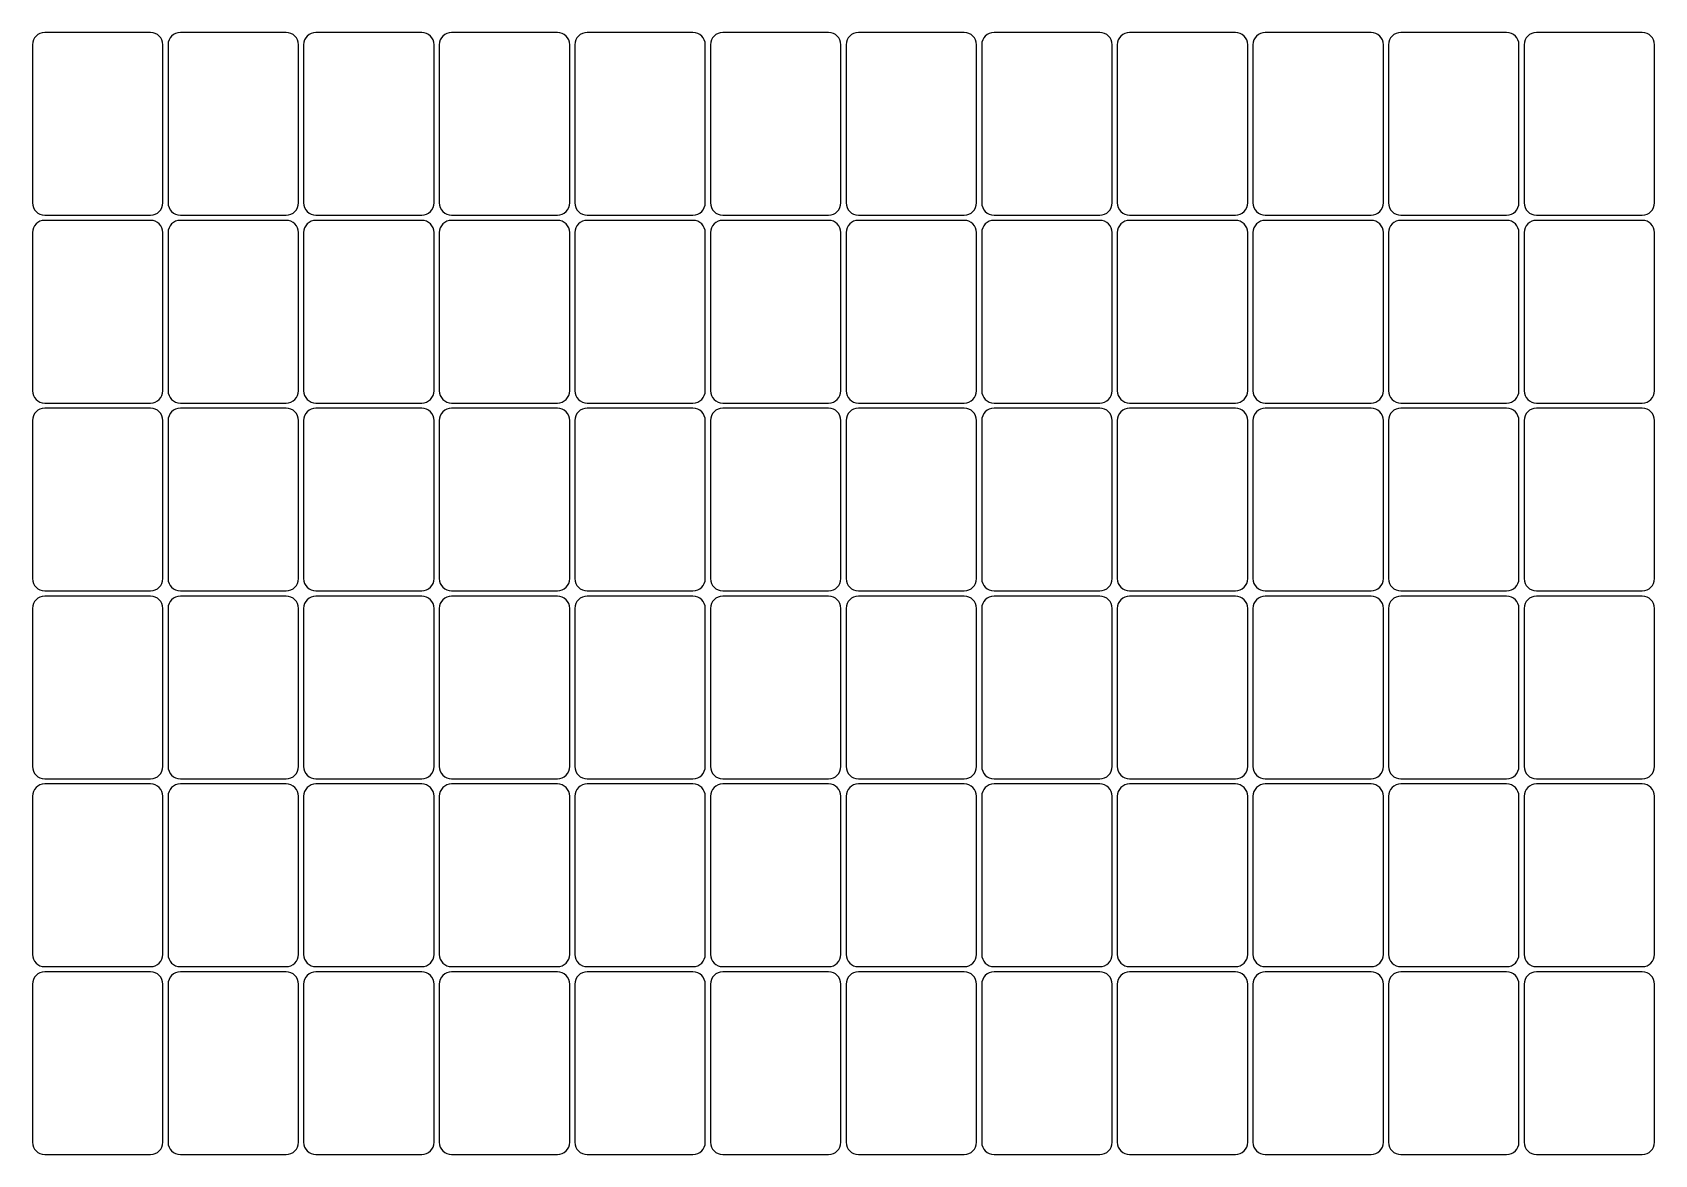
# Model space of a CAD drawing. Header units: inches. Extents: x 1 to 16.6, y -11.2 to -0.4.
import ezdxf

# ---------------------------------------------------------------- set-up
doc = ezdxf.new("R2010")
doc.units = ezdxf.units.IN

msp = doc.modelspace()

# ---------------------------------------------------------------- linework, layer by layer
for p, q in [((2.132, -0.4), (1.118, -0.4)), ((3.432, -0.4), (2.418, -0.4)), ((4.732, -0.4), (3.718, -0.4)), ((6.032, -0.4), (5.018, -0.4)), ((7.332, -0.4), (6.318, -0.4)), ((8.632, -0.4), (7.618, -0.4)), ((9.932, -0.4), (8.918, -0.4)), ((11.232, -0.4), (10.218, -0.4)), ((12.532, -0.4), (11.518, -0.4)), ((13.832, -0.4), (12.818, -0.4)), ((15.132, -0.4), (14.118, -0.4)), ((16.432, -0.4), (15.418, -0.4)), ((1, -0.518), (1, -2.032)), ((2.25, -2.032), (2.25, -0.518)), ((2.3, -0.518), (2.3, -2.032)), ((3.55, -2.032), (3.55, -0.518)), ((3.6, -0.518), (3.6, -2.032)), ((4.85, -2.032), (4.85, -0.518)), ((4.9, -0.518), (4.9, -2.032)), ((6.15, -2.032), (6.15, -0.518)), ((6.2, -0.518), (6.2, -2.032)), ((7.45, -2.032), (7.45, -0.518)), ((7.5, -0.518), (7.5, -2.032)), ((8.75, -2.032), (8.75, -0.518)), ((8.8, -0.518), (8.8, -2.032)), ((10.05, -2.032), (10.05, -0.518)), ((10.1, -0.518), (10.1, -2.032)), ((11.35, -2.032), (11.35, -0.518)), ((11.4, -0.518), (11.4, -2.032)), ((12.65, -2.032), (12.65, -0.518)), ((12.7, -0.518), (12.7, -2.032)), ((13.95, -2.032), (13.95, -0.518)), ((14, -0.518), (14, -2.032)), ((15.25, -2.032), (15.25, -0.518)), ((15.3, -0.518), (15.3, -2.032)), ((16.55, -2.032), (16.55, -0.518)), ((1.118, -2.15), (2.132, -2.15)), ((2.418, -2.15), (3.432, -2.15)), ((3.718, -2.15), (4.732, -2.15)), ((5.018, -2.15), (6.032, -2.15)), ((6.318, -2.15), (7.332, -2.15)), ((7.618, -2.15), (8.632, -2.15)), ((8.918, -2.15), (9.932, -2.15)), ((10.218, -2.15), (11.232, -2.15)), ((11.518, -2.15), (12.532, -2.15)), ((12.818, -2.15), (13.832, -2.15)), ((14.118, -2.15), (15.132, -2.15)), ((15.418, -2.15), (16.432, -2.15)), ((1, -2.318), (1, -3.832)), ((2.132, -2.2), (1.118, -2.2)), ((2.25, -3.832), (2.25, -2.318)), ((2.3, -2.318), (2.3, -3.832)), ((3.432, -2.2), (2.418, -2.2)), ((3.55, -3.832), (3.55, -2.318)), ((3.6, -2.318), (3.6, -3.832)), ((4.732, -2.2), (3.718, -2.2)), ((4.85, -3.832), (4.85, -2.318)), ((4.9, -2.318), (4.9, -3.832)), ((6.032, -2.2), (5.018, -2.2)), ((6.15, -3.832), (6.15, -2.318)), ((6.2, -2.318), (6.2, -3.832)), ((7.332, -2.2), (6.318, -2.2)), ((7.45, -3.832), (7.45, -2.318)), ((7.5, -2.318), (7.5, -3.832)), ((8.632, -2.2), (7.618, -2.2)), ((8.75, -3.832), (8.75, -2.318)), ((8.8, -2.318), (8.8, -3.832)), ((9.932, -2.2), (8.918, -2.2)), ((10.05, -3.832), (10.05, -2.318)), ((10.1, -2.318), (10.1, -3.832)), ((11.232, -2.2), (10.218, -2.2)), ((11.35, -3.832), (11.35, -2.318)), ((11.4, -2.318), (11.4, -3.832)), ((12.532, -2.2), (11.518, -2.2)), ((12.65, -3.832), (12.65, -2.318)), ((12.7, -2.318), (12.7, -3.832)), ((13.832, -2.2), (12.818, -2.2)), ((13.95, -3.832), (13.95, -2.318)), ((14, -2.318), (14, -3.832)), ((15.132, -2.2), (14.118, -2.2)), ((15.25, -3.832), (15.25, -2.318)), ((15.3, -2.318), (15.3, -3.832)), ((16.432, -2.2), (15.418, -2.2)), ((16.55, -3.832), (16.55, -2.318)), ((1.118, -3.95), (2.132, -3.95)), ((2.132, -4), (1.118, -4)), ((2.418, -3.95), (3.432, -3.95)), ((3.432, -4), (2.418, -4)), ((3.718, -3.95), (4.732, -3.95)), ((4.732, -4), (3.718, -4)), ((5.018, -3.95), (6.032, -3.95)), ((6.032, -4), (5.018, -4)), ((6.318, -3.95), (7.332, -3.95)), ((7.332, -4), (6.318, -4)), ((7.618, -3.95), (8.632, -3.95)), ((8.632, -4), (7.618, -4)), ((8.918, -3.95), (9.932, -3.95)), ((9.932, -4), (8.918, -4)), ((10.218, -3.95), (11.232, -3.95)), ((11.232, -4), (10.218, -4)), ((11.518, -3.95), (12.532, -3.95)), ((12.532, -4), (11.518, -4)), ((12.818, -3.95), (13.832, -3.95)), ((13.832, -4), (12.818, -4)), ((14.118, -3.95), (15.132, -3.95)), ((15.132, -4), (14.118, -4)), ((15.418, -3.95), (16.432, -3.95)), ((16.432, -4), (15.418, -4)), ((1, -4.118), (1, -5.632)), ((2.25, -5.632), (2.25, -4.118)), ((2.3, -4.118), (2.3, -5.632)), ((3.55, -5.632), (3.55, -4.118)), ((3.6, -4.118), (3.6, -5.632)), ((4.85, -5.632), (4.85, -4.118)), ((4.9, -4.118), (4.9, -5.632)), ((6.15, -5.632), (6.15, -4.118)), ((6.2, -4.118), (6.2, -5.632)), ((7.45, -5.632), (7.45, -4.118)), ((7.5, -4.118), (7.5, -5.632)), ((8.75, -5.632), (8.75, -4.118)), ((8.8, -4.118), (8.8, -5.632)), ((10.05, -5.632), (10.05, -4.118)), ((10.1, -4.118), (10.1, -5.632)), ((11.35, -5.632), (11.35, -4.118)), ((11.4, -4.118), (11.4, -5.632)), ((12.65, -5.632), (12.65, -4.118)), ((12.7, -4.118), (12.7, -5.632)), ((13.95, -5.632), (13.95, -4.118)), ((14, -4.118), (14, -5.632)), ((15.25, -5.632), (15.25, -4.118)), ((15.3, -4.118), (15.3, -5.632)), ((16.55, -5.632), (16.55, -4.118)), ((1.118, -5.75), (2.132, -5.75)), ((2.418, -5.75), (3.432, -5.75)), ((3.718, -5.75), (4.732, -5.75)), ((5.018, -5.75), (6.032, -5.75)), ((6.318, -5.75), (7.332, -5.75)), ((7.618, -5.75), (8.632, -5.75)), ((8.918, -5.75), (9.932, -5.75)), ((10.218, -5.75), (11.232, -5.75)), ((11.518, -5.75), (12.532, -5.75)), ((12.818, -5.75), (13.832, -5.75)), ((14.118, -5.75), (15.132, -5.75)), ((15.418, -5.75), (16.432, -5.75)), ((2.132, -5.8), (1.118, -5.8)), ((3.432, -5.8), (2.418, -5.8)), ((4.732, -5.8), (3.718, -5.8)), ((6.032, -5.8), (5.018, -5.8)), ((7.332, -5.8), (6.318, -5.8)), ((8.632, -5.8), (7.618, -5.8)), ((9.932, -5.8), (8.918, -5.8)), ((11.232, -5.8), (10.218, -5.8)), ((12.532, -5.8), (11.518, -5.8)), ((13.832, -5.8), (12.818, -5.8)), ((15.132, -5.8), (14.118, -5.8)), ((16.432, -5.8), (15.418, -5.8)), ((1, -5.918), (1, -7.432)), ((2.25, -7.432), (2.25, -5.918)), ((2.3, -5.918), (2.3, -7.432)), ((3.55, -7.432), (3.55, -5.918)), ((3.6, -5.918), (3.6, -7.432)), ((4.85, -7.432), (4.85, -5.918)), ((4.9, -5.918), (4.9, -7.432)), ((6.15, -7.432), (6.15, -5.918)), ((6.2, -5.918), (6.2, -7.432)), ((7.45, -7.432), (7.45, -5.918)), ((7.5, -5.918), (7.5, -7.432)), ((8.75, -7.432), (8.75, -5.918)), ((8.8, -5.918), (8.8, -7.432)), ((10.05, -7.432), (10.05, -5.918)), ((10.1, -5.918), (10.1, -7.432)), ((11.35, -7.432), (11.35, -5.918)), ((11.4, -5.918), (11.4, -7.432)), ((12.65, -7.432), (12.65, -5.918)), ((12.7, -5.918), (12.7, -7.432)), ((13.95, -7.432), (13.95, -5.918)), ((14, -5.918), (14, -7.432)), ((15.25, -7.432), (15.25, -5.918)), ((15.3, -5.918), (15.3, -7.432)), ((16.55, -7.432), (16.55, -5.918)), ((1.118, -7.55), (2.132, -7.55)), ((2.132, -7.6), (1.118, -7.6)), ((2.418, -7.55), (3.432, -7.55)), ((3.432, -7.6), (2.418, -7.6)), ((3.718, -7.55), (4.732, -7.55)), ((4.732, -7.6), (3.718, -7.6)), ((5.018, -7.55), (6.032, -7.55)), ((6.032, -7.6), (5.018, -7.6)), ((6.318, -7.55), (7.332, -7.55)), ((7.332, -7.6), (6.318, -7.6)), ((7.618, -7.55), (8.632, -7.55)), ((8.632, -7.6), (7.618, -7.6)), ((8.918, -7.55), (9.932, -7.55)), ((9.932, -7.6), (8.918, -7.6)), ((10.218, -7.55), (11.232, -7.55)), ((11.232, -7.6), (10.218, -7.6)), ((11.518, -7.55), (12.532, -7.55)), ((12.532, -7.6), (11.518, -7.6)), ((12.818, -7.55), (13.832, -7.55)), ((13.832, -7.6), (12.818, -7.6)), ((14.118, -7.55), (15.132, -7.55)), ((15.132, -7.6), (14.118, -7.6)), ((15.418, -7.55), (16.432, -7.55)), ((16.432, -7.6), (15.418, -7.6)), ((1, -7.718), (1, -9.232)), ((2.25, -9.232), (2.25, -7.718)), ((2.3, -7.718), (2.3, -9.232)), ((3.55, -9.232), (3.55, -7.718)), ((3.6, -7.718), (3.6, -9.232)), ((4.85, -9.232), (4.85, -7.718)), ((4.9, -7.718), (4.9, -9.232)), ((6.15, -9.232), (6.15, -7.718)), ((6.2, -7.718), (6.2, -9.232)), ((7.45, -9.232), (7.45, -7.718)), ((7.5, -7.718), (7.5, -9.232)), ((8.75, -9.232), (8.75, -7.718)), ((8.8, -7.718), (8.8, -9.232)), ((10.05, -9.232), (10.05, -7.718)), ((10.1, -7.718), (10.1, -9.232)), ((11.35, -9.232), (11.35, -7.718)), ((11.4, -7.718), (11.4, -9.232)), ((12.65, -9.232), (12.65, -7.718)), ((12.7, -7.718), (12.7, -9.232)), ((13.95, -9.232), (13.95, -7.718)), ((14, -7.718), (14, -9.232)), ((15.25, -9.232), (15.25, -7.718)), ((15.3, -7.718), (15.3, -9.232)), ((16.55, -9.232), (16.55, -7.718)), ((1.118, -9.35), (2.132, -9.35)), ((2.132, -9.4), (1.118, -9.4)), ((2.418, -9.35), (3.432, -9.35)), ((3.432, -9.4), (2.418, -9.4)), ((3.718, -9.35), (4.732, -9.35)), ((4.732, -9.4), (3.718, -9.4)), ((5.018, -9.35), (6.032, -9.35)), ((6.032, -9.4), (5.018, -9.4)), ((6.318, -9.35), (7.332, -9.35)), ((7.332, -9.4), (6.318, -9.4)), ((7.618, -9.35), (8.632, -9.35)), ((8.632, -9.4), (7.618, -9.4)), ((8.918, -9.35), (9.932, -9.35)), ((9.932, -9.4), (8.918, -9.4)), ((10.218, -9.35), (11.232, -9.35)), ((11.232, -9.4), (10.218, -9.4)), ((11.518, -9.35), (12.532, -9.35)), ((12.532, -9.4), (11.518, -9.4)), ((12.818, -9.35), (13.832, -9.35)), ((13.832, -9.4), (12.818, -9.4)), ((14.118, -9.35), (15.132, -9.35)), ((15.132, -9.4), (14.118, -9.4)), ((15.418, -9.35), (16.432, -9.35)), ((16.432, -9.4), (15.418, -9.4)), ((1, -9.518), (1, -11.032)), ((2.25, -11.032), (2.25, -9.518)), ((2.3, -9.518), (2.3, -11.032)), ((3.55, -11.032), (3.55, -9.518)), ((3.6, -9.518), (3.6, -11.032)), ((4.85, -11.032), (4.85, -9.518)), ((4.9, -9.518), (4.9, -11.032)), ((6.15, -11.032), (6.15, -9.518)), ((6.2, -9.518), (6.2, -11.032)), ((7.45, -11.032), (7.45, -9.518)), ((7.5, -9.518), (7.5, -11.032)), ((8.75, -11.032), (8.75, -9.518)), ((8.8, -9.518), (8.8, -11.032)), ((10.05, -11.032), (10.05, -9.518)), ((10.1, -9.518), (10.1, -11.032)), ((11.35, -11.032), (11.35, -9.518)), ((11.4, -9.518), (11.4, -11.032)), ((12.65, -11.032), (12.65, -9.518)), ((12.7, -9.518), (12.7, -11.032)), ((13.95, -11.032), (13.95, -9.518)), ((14, -9.518), (14, -11.032)), ((15.25, -11.032), (15.25, -9.518)), ((15.3, -9.518), (15.3, -11.032)), ((16.55, -11.032), (16.55, -9.518)), ((1.118, -11.15), (2.132, -11.15)), ((2.418, -11.15), (3.432, -11.15)), ((3.718, -11.15), (4.732, -11.15)), ((5.018, -11.15), (6.032, -11.15)), ((6.318, -11.15), (7.332, -11.15)), ((7.618, -11.15), (8.632, -11.15)), ((8.918, -11.15), (9.932, -11.15)), ((10.218, -11.15), (11.232, -11.15)), ((11.518, -11.15), (12.532, -11.15)), ((12.818, -11.15), (13.832, -11.15)), ((14.118, -11.15), (15.132, -11.15)), ((15.418, -11.15), (16.432, -11.15))]:
    msp.add_line(p, q)
for centre, start, end in [((1.118, -0.518), 90, 180), ((2.132, -0.518), 0, 90), ((2.418, -0.518), 90, 180), ((3.432, -0.518), 0, 90), ((3.718, -0.518), 90, 180), ((4.732, -0.518), 0, 90), ((5.018, -0.518), 90, 180), ((6.032, -0.518), 0, 90), ((6.318, -0.518), 90, 180), ((7.332, -0.518), 0, 90), ((7.618, -0.518), 90, 180), ((8.632, -0.518), 0, 90), ((8.918, -0.518), 90, 180), ((9.932, -0.518), 0, 90), ((10.218, -0.518), 90, 180), ((11.232, -0.518), 0, 90), ((11.518, -0.518), 90, 180), ((12.532, -0.518), 0, 90), ((12.818, -0.518), 90, 180), ((13.832, -0.518), 0, 90), ((14.118, -0.518), 90, 180), ((15.132, -0.518), 0, 90), ((15.418, -0.518), 90, 180), ((16.432, -0.518), 0, 90), ((1.118, -2.032), 180, 270), ((2.132, -2.032), 270, 360), ((2.418, -2.032), 180, 270), ((3.432, -2.032), 270, 360), ((3.718, -2.032), 180, 270), ((4.732, -2.032), 270, 360), ((5.018, -2.032), 180, 270), ((6.032, -2.032), 270, 360), ((6.318, -2.032), 180, 270), ((7.332, -2.032), 270, 360), ((7.618, -2.032), 180, 270), ((8.632, -2.032), 270, 360), ((8.918, -2.032), 180, 270), ((9.932, -2.032), 270, 360), ((10.218, -2.032), 180, 270), ((11.232, -2.032), 270, 360), ((11.518, -2.032), 180, 270), ((12.532, -2.032), 270, 360), ((12.818, -2.032), 180, 270), ((13.832, -2.032), 270, 360), ((14.118, -2.032), 180, 270), ((15.132, -2.032), 270, 360), ((15.418, -2.032), 180, 270), ((16.432, -2.032), 270, 360), ((1.118, -2.318), 90, 180), ((2.132, -2.318), 0, 90), ((2.418, -2.318), 90, 180), ((3.432, -2.318), 0, 90), ((3.718, -2.318), 90, 180), ((4.732, -2.318), 0, 90), ((5.018, -2.318), 90, 180), ((6.032, -2.318), 0, 90), ((6.318, -2.318), 90, 180), ((7.332, -2.318), 0, 90), ((7.618, -2.318), 90, 180), ((8.632, -2.318), 0, 90), ((8.918, -2.318), 90, 180), ((9.932, -2.318), 0, 90), ((10.218, -2.318), 90, 180), ((11.232, -2.318), 0, 90), ((11.518, -2.318), 90, 180), ((12.532, -2.318), 0, 90), ((12.818, -2.318), 90, 180), ((13.832, -2.318), 0, 90), ((14.118, -2.318), 90, 180), ((15.132, -2.318), 0, 90), ((15.418, -2.318), 90, 180), ((16.432, -2.318), 0, 90), ((1.118, -3.832), 180, 270), ((2.132, -3.832), 270, 360), ((2.418, -3.832), 180, 270), ((3.432, -3.832), 270, 360), ((3.718, -3.832), 180, 270), ((4.732, -3.832), 270, 360), ((5.018, -3.832), 180, 270), ((6.032, -3.832), 270, 360), ((6.318, -3.832), 180, 270), ((7.332, -3.832), 270, 360), ((7.618, -3.832), 180, 270), ((8.632, -3.832), 270, 360), ((8.918, -3.832), 180, 270), ((9.932, -3.832), 270, 360), ((10.218, -3.832), 180, 270), ((11.232, -3.832), 270, 360), ((11.518, -3.832), 180, 270), ((12.532, -3.832), 270, 360), ((12.818, -3.832), 180, 270), ((13.832, -3.832), 270, 360), ((14.118, -3.832), 180, 270), ((15.132, -3.832), 270, 360), ((15.418, -3.832), 180, 270), ((16.432, -3.832), 270, 360), ((1.118, -4.118), 90, 180), ((2.132, -4.118), 0, 90), ((2.418, -4.118), 90, 180), ((3.432, -4.118), 0, 90), ((3.718, -4.118), 90, 180), ((4.732, -4.118), 0, 90), ((5.018, -4.118), 90, 180), ((6.032, -4.118), 0, 90), ((6.318, -4.118), 90, 180), ((7.332, -4.118), 0, 90), ((7.618, -4.118), 90, 180), ((8.632, -4.118), 0, 90), ((8.918, -4.118), 90, 180), ((9.932, -4.118), 0, 90), ((10.218, -4.118), 90, 180), ((11.232, -4.118), 0, 90), ((11.518, -4.118), 90, 180), ((12.532, -4.118), 0, 90), ((12.818, -4.118), 90, 180), ((13.832, -4.118), 0, 90), ((14.118, -4.118), 90, 180), ((15.132, -4.118), 0, 90), ((15.418, -4.118), 90, 180), ((16.432, -4.118), 0, 90), ((1.118, -5.632), 180, 270), ((2.132, -5.632), 270, 360), ((2.418, -5.632), 180, 270), ((3.432, -5.632), 270, 360), ((3.718, -5.632), 180, 270), ((4.732, -5.632), 270, 360), ((5.018, -5.632), 180, 270), ((6.032, -5.632), 270, 360), ((6.318, -5.632), 180, 270), ((7.332, -5.632), 270, 360), ((7.618, -5.632), 180, 270), ((8.632, -5.632), 270, 360), ((8.918, -5.632), 180, 270), ((9.932, -5.632), 270, 360), ((10.218, -5.632), 180, 270), ((11.232, -5.632), 270, 360), ((11.518, -5.632), 180, 270), ((12.532, -5.632), 270, 360), ((12.818, -5.632), 180, 270), ((13.832, -5.632), 270, 360), ((14.118, -5.632), 180, 270), ((15.132, -5.632), 270, 360), ((15.418, -5.632), 180, 270), ((16.432, -5.632), 270, 360), ((1.118, -5.918), 90, 180), ((2.132, -5.918), 0, 90), ((2.418, -5.918), 90, 180), ((3.432, -5.918), 0, 90), ((3.718, -5.918), 90, 180), ((4.732, -5.918), 0, 90), ((5.018, -5.918), 90, 180), ((6.032, -5.918), 0, 90), ((6.318, -5.918), 90, 180), ((7.332, -5.918), 0, 90), ((7.618, -5.918), 90, 180), ((8.632, -5.918), 0, 90), ((8.918, -5.918), 90, 180), ((9.932, -5.918), 0, 90), ((10.218, -5.918), 90, 180), ((11.232, -5.918), 0, 90), ((11.518, -5.918), 90, 180), ((12.532, -5.918), 0, 90), ((12.818, -5.918), 90, 180), ((13.832, -5.918), 0, 90), ((14.118, -5.918), 90, 180), ((15.132, -5.918), 0, 90), ((15.418, -5.918), 90, 180), ((16.432, -5.918), 0, 90), ((1.118, -7.432), 180, 270), ((2.132, -7.432), 270, 360), ((2.418, -7.432), 180, 270), ((3.432, -7.432), 270, 360), ((3.718, -7.432), 180, 270), ((4.732, -7.432), 270, 360), ((5.018, -7.432), 180, 270), ((6.032, -7.432), 270, 360), ((6.318, -7.432), 180, 270), ((7.332, -7.432), 270, 360), ((7.618, -7.432), 180, 270), ((8.632, -7.432), 270, 360), ((8.918, -7.432), 180, 270), ((9.932, -7.432), 270, 360), ((10.218, -7.432), 180, 270), ((11.232, -7.432), 270, 360), ((11.518, -7.432), 180, 270), ((12.532, -7.432), 270, 360), ((12.818, -7.432), 180, 270), ((13.832, -7.432), 270, 360), ((14.118, -7.432), 180, 270), ((15.132, -7.432), 270, 360), ((15.418, -7.432), 180, 270), ((16.432, -7.432), 270, 360), ((1.118, -7.718), 90, 180), ((2.132, -7.718), 0, 90), ((2.418, -7.718), 90, 180), ((3.432, -7.718), 0, 90), ((3.718, -7.718), 90, 180), ((4.732, -7.718), 0, 90), ((5.018, -7.718), 90, 180), ((6.032, -7.718), 0, 90), ((6.318, -7.718), 90, 180), ((7.332, -7.718), 0, 90), ((7.618, -7.718), 90, 180), ((8.632, -7.718), 0, 90), ((8.918, -7.718), 90, 180), ((9.932, -7.718), 0, 90), ((10.218, -7.718), 90, 180), ((11.232, -7.718), 0, 90), ((11.518, -7.718), 90, 180), ((12.532, -7.718), 0, 90), ((12.818, -7.718), 90, 180), ((13.832, -7.718), 0, 90), ((14.118, -7.718), 90, 180), ((15.132, -7.718), 0, 90), ((15.418, -7.718), 90, 180), ((16.432, -7.718), 0, 90), ((1.118, -9.232), 180, 270), ((2.132, -9.232), 270, 360), ((2.418, -9.232), 180, 270), ((3.432, -9.232), 270, 360), ((3.718, -9.232), 180, 270), ((4.732, -9.232), 270, 360), ((5.018, -9.232), 180, 270), ((6.032, -9.232), 270, 360), ((6.318, -9.232), 180, 270), ((7.332, -9.232), 270, 360), ((7.618, -9.232), 180, 270), ((8.632, -9.232), 270, 360), ((8.918, -9.232), 180, 270), ((9.932, -9.232), 270, 360), ((10.218, -9.232), 180, 270), ((11.232, -9.232), 270, 360), ((11.518, -9.232), 180, 270), ((12.532, -9.232), 270, 360), ((12.818, -9.232), 180, 270), ((13.832, -9.232), 270, 360), ((14.118, -9.232), 180, 270), ((15.132, -9.232), 270, 360), ((15.418, -9.232), 180, 270), ((16.432, -9.232), 270, 360), ((1.118, -9.518), 90, 180), ((2.132, -9.518), 0, 90), ((2.418, -9.518), 90, 180), ((3.432, -9.518), 0, 90), ((3.718, -9.518), 90, 180), ((4.732, -9.518), 0, 90), ((5.018, -9.518), 90, 180), ((6.032, -9.518), 0, 90), ((6.318, -9.518), 90, 180), ((7.332, -9.518), 0, 90), ((7.618, -9.518), 90, 180), ((8.632, -9.518), 0, 90), ((8.918, -9.518), 90, 180), ((9.932, -9.518), 0, 90), ((10.218, -9.518), 90, 180), ((11.232, -9.518), 0, 90), ((11.518, -9.518), 90, 180), ((12.532, -9.518), 0, 90), ((12.818, -9.518), 90, 180), ((13.832, -9.518), 0, 90), ((14.118, -9.518), 90, 180), ((15.132, -9.518), 0, 90), ((15.418, -9.518), 90, 180), ((16.432, -9.518), 0, 90), ((1.118, -11.032), 180, 270), ((2.132, -11.032), 270, 360), ((2.418, -11.032), 180, 270), ((3.432, -11.032), 270, 360), ((3.718, -11.032), 180, 270), ((4.732, -11.032), 270, 360), ((5.018, -11.032), 180, 270), ((6.032, -11.032), 270, 360), ((6.318, -11.032), 180, 270), ((7.332, -11.032), 270, 360), ((7.618, -11.032), 180, 270), ((8.632, -11.032), 270, 360), ((8.918, -11.032), 180, 270), ((9.932, -11.032), 270, 360), ((10.218, -11.032), 180, 270), ((11.232, -11.032), 270, 360), ((11.518, -11.032), 180, 270), ((12.532, -11.032), 270, 360), ((12.818, -11.032), 180, 270), ((13.832, -11.032), 270, 360), ((14.118, -11.032), 180, 270), ((15.132, -11.032), 270, 360), ((15.418, -11.032), 180, 270), ((16.432, -11.032), 270, 360)]:
    msp.add_arc(centre, 0.118, start, end)

doc.saveas('drawing.dxf')
